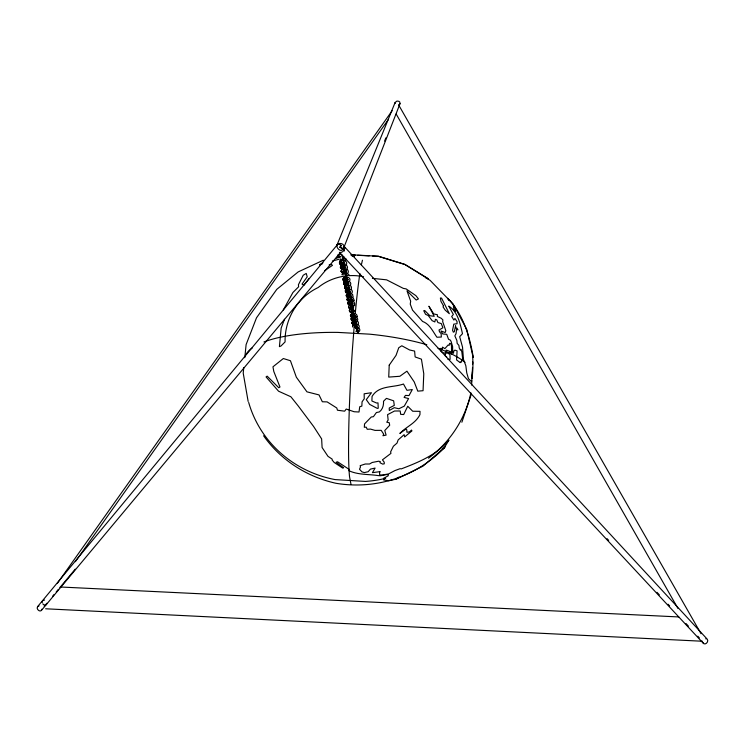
<?xml version="1.0" encoding="UTF-8"?>
<svg xmlns="http://www.w3.org/2000/svg" width="745" height="745" viewBox="0 0 745 745"><rect width="100%" height="100%" fill="white"/><g stroke="black" fill="none" stroke-linecap="round" stroke-linejoin="round"><path stroke-width="1.12" d="M343.063 268.489L343.929 274.924M354.08 313.99L354.182 315.843L353.586 315.154M354.369 324.559L354.62 326.664M356.352 331.441L356.352 330.882M358.177 330.948L358.122 332.689M342.523 255.796L342.635 258.589L342.402 258.142M344.749 276.721C343.268 279.841 347.356 284.003 347.347 278.975M345.568 280.763C344.106 283.864 348.166 287.98 348.148 282.979M346.388 284.748C344.926 287.84 348.967 291.9 348.939 286.937M347.189 288.688C345.736 291.77 349.759 295.774 349.731 290.848M347.98 292.58C346.611 295.597 350.429 300.58 350.625 295.309M348.101 293.185L348.176 295.942M350.029 293.884L350.057 293.251M352.944 316.904C351.77 319.214 354.853 323.637 355.309 319.391M353.67 320.452C352.292 323.358 356.129 327.046 356.054 322.371M471.632 385.053L471.855 380.639M471.976 378.423L472.535 367.443M472.703 364.147L472.814 361.958M351.957 311.289C350.522 314.111 354.126 319.028 354.35 313.878M341.378 259.39L341.34 262.091M342.244 263.646L342.206 266.328M348.921 296.398C347.44 299.248 351.165 304.426 351.389 299.108M471.939 378.441L472.386 371.708M354.909 325.779L354.955 326.701M355.607 319.372L355.616 322.948L355.02 322.259M356.753 325.854L355.784 328.294M357.693 329.793L357.609 332.577M350.495 303.373C348.939 306.102 352.469 312.155 352.888 306.586M351.249 307.08L351.519 312.099M352.143 302.87C351.714 308.477 348.176 302.368 349.74 299.63M353.624 310.255C354.266 311.959 351.845 314.017 351.323 311.568M353.884 310.805C352.916 312.76 355.495 317.389 352.068 315.191M353.484 318.776L353.316 320.08L353.568 319.67M354.629 315.284L354.08 317.528M354.108 327.511L352.487 348.371A114.814 7.077 -86.7 0 0 349.545 476.772L350.96 484.175M347.636 279.626L347.654 283.482L347.477 283.044M348.437 283.622L348.455 287.44L348.278 287.011M349.228 287.561L349.07 290.932M350.01 291.463L350.066 295.458L349.908 293.893M344.022 262.426C344.954 266.868 338.547 264.075 343.473 264.047C343.296 262.659 343.603 259.642 343.128 258.701M343.687 270.733L343.501 272.083L343.771 271.646M343.873 273.266L345.335 272.912L345.708 270.808M343.166 258.152C343.976 260.657 340.4 261.877 340.558 258.841M243.773 367.611L243.215 373.115L248.15 401.453M244.779 357.721L246.111 344.6L256.504 317.817L276.786 289.349L298.177 271.916L323.349 260.201M357.404 329.83L356.706 331.646M354.937 315.358L354.825 319.074L356.334 319.419M352.664 316.225L352.711 315.759M350.457 295.271C351.277 297.683 347.794 297.218 348.539 297.069C349.722 298.168 351.053 295.998 349.768 295.234M350.178 303.364L350.048 304.118L350.513 303.55M346.481 275.492L345.997 277.214L344.507 277.196M346.881 275.101C345.987 277.857 348.52 282.131 344.907 280.278M343.743 263.05L344.367 262.603L344.237 266.226M344.823 267.222L344.041 269.15M345.233 266.85L345.075 270.416M345.252 279.962L345.308 279.477M342.793 267.157L342.653 267.921L343.138 267.325M344.386 262.64C344.432 263.898 345.82 263.19 344.06 263.479M348.586 296.268C349.107 298.466 350.672 293.921 350.085 295.542C351.128 296.882 347.626 296.408 348.194 296.324M349.358 300.077L349.75 299.797M350.886 307.536L351.267 307.266M351.631 311.196L351.78 311.103M357.023 326.087L356.939 329.56L358.112 330.473L358.224 329.933M46.786 603.254C46.842 605.592 43.666 605.62 42.8 603.822M41.832 609.187C41.292 613.349 35.555 609.438 37.595 606.626L337.234 244.872L338.221 244.22L340.428 244.816L341.154 245.403L339.916 247.377L342.858 248.551C342.253 253.356 335.343 248.029 337.234 244.872M352.404 314.632L352.301 315.116L352.553 314.707M351.733 299.118C351.174 299.863 352.841 306.865 349.805 304.183M342.039 274.831L342.886 273.527M346.09 270.891L346.146 270.714M336.489 246.306L395.129 102.465L396.955 101.059L398.882 101.311L399.795 102.093L400.018 103.667L343.966 247.34L342.169 249.119M343.966 247.34C344.963 243.289 337.979 241.874 336.628 245.533M344.413 262.529L342.793 262.575M341.899 263.227L341.787 263.711L342.067 263.264M342.16 255.116L341.75 256.178M395.129 102.465L395.111 103.536M354.993 322.296C356.976 322.985 354.536 325.761 353.8 323.684M355.7 325.788L356.445 326.99L355.663 327.902M357.097 330.473C357.311 331.013 354.573 331.925 356.948 330.901C356.622 328.666 357.321 329.793 356.352 329.504M349.014 299.611L348.977 300.133L349.051 299.574M349.787 303.373L349.368 304.314L349.899 303.55M350.737 307.21L350.131 308.02L350.541 307.098M351.444 301.921C354.657 302.535 354.732 297.646 351.761 297.562M352.795 310.218C354.406 311.233 351.947 313.496 351.379 311.596M348.995 283.817C348.008 281.042 348.064 286.806 345.736 284.292M354.061 321.458C352.012 321.812 349.964 318.86 351.957 317.566M352.199 305.646C355.393 306.26 355.467 301.408 352.515 301.334M339.72 254.222L339.683 254.781M352.683 321.095L351.873 322.846M354.024 315.088L352.99 315.917L352.124 315.219M353.875 323.004L353.139 323.824L353.959 322.958M355.738 323.572L354.722 324.401L353.866 323.712M356.445 327.055L355.663 327.856M347.906 303.085L348.39 302.33M349.135 299.797L348.632 300.561L349.209 299.751M348.669 306.791L348.986 305.608M349.433 310.46L349.694 309.855M351.77 304.044L351.007 304.891L349.945 304.435M353.912 300.794L354.015 300.282M351.156 318.758L351.258 318.255M351.258 318.813L351.295 318.627M354.648 304.537L354.75 304.025M353.298 311.466L352.497 312.267L351.463 311.81M353.065 318.711L352.748 319.307L353.698 319.056M354.462 325.863L354.546 326.701M354.015 317.975C357.442 319.102 358.308 313.952 354.909 313.757M343.78 283.221L344.553 282.355L343.706 283.528M345.019 279.71L344.497 280.493L345.103 279.664M344.6 287.17L345.363 286.313L344.525 287.477M345.41 291.081L346.174 290.224M347.803 284.199L346.704 285.046L345.792 284.32M346.332 295.532L346.872 294.75M347.477 291.751L346.9 292.338L347.449 291.556M349.796 302.731L349.703 303.187M341.247 271.059L341.592 270.398L341.173 271.376M343.352 271.562L342.793 272.372L343.445 271.515M339.757 254.185L339.72 254.688M357.079 316.886L357.181 316.392M349.982 303.504L349.805 303.969M349.358 310.749L349.75 309.836M461.872 422.238L471.063 394.906M284.515 319.251L281.172 328.005L279.412 346.649L281.023 345.978L285.084 341.899C284.609 319.102 297.441 297.367 318.162 287.533A48.732 42.642 -9.2 0 1 344.069 276.199M384.588 141.112L385.863 137.872M339.934 247.349L341.154 245.403M347.617 290.876L347.282 291.854M348.232 294.955L348.129 295.597M283.277 309.967L292.915 292.506L298.624 286.778L298.419 284.73L303.206 275.268L306.232 273.434L307.21 276.823L302.042 284.087L303.83 285.363L309.063 278.5M346.006 282.998L345.671 283.985M346.816 286.965L346.481 287.942M399.087 477.079L395.437 479.296M352.385 316.159L351.677 316.765M346.025 282.998L345.708 283.892M346.835 286.965L346.136 288.427L346.676 287.859M347.468 291.072L347.319 291.77M348.26 294.946L348.157 295.625M342.458 267.66L341.974 268.209L342.532 267.613M355.318 316.215L354.983 316.066M353.735 322.455C353.717 323.209 354.071 322.725 354.285 323.19M356.026 319.763L355.831 319.242L356.008 319.838M352.953 303.634C351.901 301.353 352.813 305.608 352.05 306.54M353.586 307.545L351.742 306.782M352.208 299.89L352.096 300.403L351.649 299.527M349.787 287.756C349.256 288.362 350.271 287.021 348.334 287.16M350.56 291.658L350.448 292.17L350.346 291.435M353.186 319.679C351.714 321.859 354.201 317.119 353.065 319.81M352.748 325.63L352.599 326.329M345.056 279.207L344.525 279.422L344.861 279.068M351.435 311.112C350.392 312.937 352.078 308.849 351.267 311.28M350.55 315.07L350.401 315.768M343.184 270.901L343.166 271.785M345.773 267.502C345.484 268.237 346.202 266.626 343.65 266.803M348.381 296.203L347.822 296.78L348.762 296.137M400.018 103.667L398.817 104.887M343.026 278.788L342.868 279.524M57.393 583.298L392.159 110.716M75.366 561.674L388.303 119.6M353.912 310.274L352.487 310.451M395.856 479.342L423.011 466.137L444.262 447.782L448.928 440.155C436.617 454.944 418.755 462.189 401.285 468.884L400.084 468.689L394.915 470.579L388.592 473.913L382.558 474.984L379.643 474.919L379.531 472.563L380.239 471.604L372.425 472.665L375.108 468.065L370.442 469.117L368.17 471.715L364.352 472.591L361.958 471.864L359.509 469.238L360.487 467.003L360.17 465.672L365.246 464.005L369.529 464.014L372.155 462.487L378.637 461.211L380.304 461.611L379.959 462.729L382.688 464.107L384.262 463.818L384.224 462.217L382.455 459.823L390.976 453.351L390.594 451.936L393.388 446.246L397.001 443.117L398.156 439.923L404.144 434.661L404.665 436.915L411.92 430.908L411.529 430.061L409.322 431.979L406.882 432.212L406.779 429.8L405.941 429.008L399.851 433.46C406.174 426.643 415.514 423.57 419.938 414.658L420.031 411.342L412.721 411.24L407.729 406.249L403.688 414.565L400.661 414.332L400.186 410.979L394.533 411.007L387.568 414.658L388.145 419.966L386.767 422.238L389.235 422.676L389.691 425.283L384.765 430.508L386.115 435.108L382.93 435.741L383.703 434.177L381.207 430.349L375.014 430.387L370.479 429.092L367.238 429.288L366.205 427.127L364.314 427.285L364.556 423.914L371.271 417.004L373.422 416.669L376.402 412.525L379.326 411.948C382.651 409.424 383.796 405.233 383.526 401.238L386.45 398.37L393.658 400.829L394.282 405.41L389.216 408.027L389.309 410.486L394.273 407.673L398.864 408.772L404.293 406.118L408.567 398.566L404.097 397.402L405.466 395.372L409.005 395.586L412.311 389.551L406.956 390.324L403.473 384.02C392.941 387.8 378.739 385.165 372.062 396.442L371.895 400.987L376.597 403.026L377.994 402.868L378.237 408.232L377.333 408.409L369.678 404.405L366.279 399.655L371.457 392.727L364.156 393.807L364.24 398.761L362.051 401.853L361.846 406.127L359.742 406.714L359.006 412.013L354.108 411.734L346.229 409.042L344.646 411.175L337.457 410.225L336.787 407.999L327.13 401.89L322.343 401.769L319.028 394.915L306.959 391.842L296.342 377.203L290.438 360.729L283.333 358.531L272.959 366.81L273.797 371.457L279.962 386.981L278.798 387.772L267.157 376.151L266.058 376.923L278.546 391.19L290.876 396.759L298.242 405.978L313.636 426.522L321.635 438.907L322.101 447.531L327.986 456.34L332.177 459.125L332.186 460.075L334.188 462.468L342.728 468.13L343.641 467.73L336.088 462.245L337.569 461.798L349.116 469.35L349.051 470.775C358.159 475.003 369.473 474.165 378.143 475.599C381.878 476.353 384.793 474.165 388.182 474.639L388.294 475.738L383.452 478.439L384.969 478.588L383.545 479.175L383.628 479.938L388.815 480.739L394.422 479.51M44.225 606.328L46.143 604.027M52.597 596.289L54.05 594.547M56.229 591.94L58.408 589.323M59.87 587.582L75.245 569.161M41.487 610.351L340.065 252.9L703.541 643.55C705.841 645.226 708.961 641.324 707.284 639.229L344.535 246.837L343.51 246.521M454.822 306.949L455.716 310.851L454.785 309.976L454.916 311.661L454.003 310.134L453.351 305.618L454.078 306.13L452.634 303.532L430.061 280.306L425.33 277.55M347.449 298.698L347.049 299.63M345.205 278.984L344.842 279.971M340.912 266.105L340.409 267.148M37.595 606.626L39.029 605.89M348.166 302.47L347.831 303.383M340.67 266.263L340.307 267.213M342.188 274.728L342.439 274.505M352.162 315.61L352.292 316.318M348.213 301.893L347.915 303.317M346.378 287.244L346.686 287.179M348.371 279.645C347.524 280.334 348.548 278.975 346.732 279.189M344.237 258.897C343.333 260.396 344.59 257.9 342.523 258.347M340.716 265.602L340.651 268.163L342.812 269.532M445.473 446.534C417.461 476.577 376.272 490.052 335.865 483.263C306.763 476.791 280.8 460.196 263.572 435.751M324.699 270.64L332.484 265.332L331.348 264.438L329.169 264.847M442.577 449.067L444.262 447.782M353.558 315.191C356.231 317.715 349.796 316.979 353.94 317.621M345.419 271.404L346.034 270.957L346.229 276.283L346.118 275.827L345.587 276.907L344.525 276.87M349.787 295.448C351.78 294.34 351.733 303.15 349.042 300.431M352.86 306.931L353.167 310.805L352.757 310.246M353.596 310.581L354.033 310.712M345.41 278.816L344.888 279.878M354.285 322.362L353.922 322.669L354.415 322.585M345.95 290.299C344.749 292.338 345.242 289.582 346.602 289.302M351.472 318.441L351.947 318.217M346.825 294.769C345.438 297.022 346.527 293.158 348.232 293.623M347.617 298.568L347.366 300.496L348.837 301.595M350.569 295.718C351.305 295.802 351.919 296.724 350.634 296.203M322.976 262.827L319.493 264.801L322.473 263.777M353.4 324.587L352.683 326.273M348.306 297.59L347.272 298.298L347.142 299.565M345.997 281.889L344.572 281.554L343.799 283.463M343.724 277.587L342.961 279.459M340.977 265.332L342.653 265.462M340.754 260.787C338.621 261.365 339.32 264.68 341.191 265.127M342.476 269.196L341.406 269.951L341.266 271.301M345.801 285.382L344.749 286.108L344.618 287.412M347.245 291.165L347.626 291.072M350.597 308.765L349.582 309.454L349.452 310.693M340.353 256.764L336.749 257.463M342.197 266.161L342.663 268.721L343.873 269.206M355.793 322.743L356.427 322.138L356.24 326.105C358.28 326.664 357.255 326.683 357.228 326.571M336.34 258.254L340.279 256.923M332.335 261.057L339.422 259.139M343.808 256.727L342.383 256.978M343.994 259.074L343.203 259.232M346.472 275.92C348.26 276.535 347.114 274.942 345.326 275.082M347.254 277.838L348.409 277.475C351.389 278.639 349.861 282.951 346.714 281.945M344.982 281.414L345.568 281.275M352.134 299.872L351.398 299.993M352.888 303.615L352.143 303.737M352.18 313.692C349.033 313.915 350.69 318.469 353.344 317.919M352.366 317.389L352.916 317.268M353.689 309.25L352.934 309.333M345.876 283.221L345.345 283.426L345.68 282.765M344.004 270.966L343.212 271.702M345.075 273.834C348.837 275.082 349.647 269.448 346.099 269.15M347.394 277.82L345.894 277.913M348.213 285.912C351.137 286.499 351.77 282.271 349.181 281.554M349.005 289.842C352.31 290.457 352.385 285.447 349.331 285.344M349.787 293.716C352.646 294.303 353.335 290.159 350.746 289.451M350.681 298.14L353.158 297.013L352.478 294.387M352.888 307.434L353.381 306.987L353.568 307.611M353.624 311.084L354.117 311.038M352.972 315.489L352.329 316.243M344.106 265.509C347.626 266.142 347.524 260.862 344.413 260.741M355.123 326.068L354.499 326.822M356.79 328.461C359.127 328.964 360.189 325.863 358.196 324.764M357.479 331.879C360.617 332.494 360.58 327.809 357.712 327.819M343.249 261.272L345.578 260.433L345.848 258.636M351.603 255.693L353.586 255.535L352.012 255.218M705.72 638.828L706.316 638.791M344.237 269.709C347.98 270.91 348.874 265.313 345.261 264.969M345.159 271.832C347.421 271.972 346.872 271.171 344.488 270.966M354.732 321.514C358.159 322.65 359.015 317.528 355.626 317.342M355.514 323.153C357.637 323.321 357.339 323.069 354.946 322.576M355.44 325.006C358.28 326.021 359.891 321.98 357.032 321.067M60.354 586.995L678.769 616.944M45.641 608.786L702.488 641.249M351.836 254.827L378.479 256.233L404.926 264.391L428.31 278.751M350.69 254.911L355.318 255.153M357.628 255.284L369.194 255.889M372.668 256.075L378.451 256.382L404.861 264.522L428.217 278.872M352.348 256.056L354.331 256.625M350.997 303.066L352.087 303.196M353.512 315.489L355.216 315.833L355.272 316.439L355.142 315.629L355.3 316.28M354.229 319.056C356.194 318.515 354.089 322.613 353.083 320.164M355.654 326.068L356.194 326.105L355.728 325.751M372.379 278.332L386.599 279.841L403.343 288.399L406.081 288.874L415.887 295.644L418.448 298.922L416.204 300.021L406.984 290.857L410.672 301.194L410.253 304.118L412.507 310.116L422.592 321.458C429.632 323.926 432.873 331.516 436.933 337.234L441.338 337.038L441.142 333.658L439.457 331.739L439.038 330.007L442.893 327.772L441.301 323.591L437.892 322.548L436.775 319.866L435.434 319.335L434.847 321.933L432.147 320.676L428.254 315.535L425.572 314.325L423.737 310.721L424.687 310.488L429.921 315.75L434.233 316.299L428.897 306.223L433.73 313.924L437.408 314.753L437.343 316.439L441.226 318.283L442.884 319.912L442.679 321.617L445.827 330.733L445.147 332.54L440.975 330.985L442.735 333.965L446.711 334.3L448.518 339.236L450.427 340.214L451.135 341.583L452.625 346.658L452.662 352.888L453.454 353.242L453.863 350.951L454.86 350.103L457.085 350.886L456.583 359.947L460.214 362.638L460.447 361.809L461.351 362.154L462.617 358.392L461.826 351.873L460.941 349.312L460.363 350.122L459.237 347.952L458.883 345.335L457.16 343.389L456.862 340.446L454.85 335.883L456.042 333.62L456.629 329.197L457.924 329.877L456.797 327.986L455.893 328.005L455.586 325.695L454.329 331.739L453.342 332.168L452.569 330.203L453.798 324.122L457.048 323.749L457.039 321.514L454.934 318.506L453.873 320.033L451.684 316.504L453.36 314.474L448.751 306.111C457.858 311.596 460.214 324.066 462.487 333.695L459.665 336.693L462.524 347.105L463.455 359.351L465.839 365.786L466.743 372.826L468.456 378.711L471.492 381.645C472.889 373.757 473.224 365.059 472.684 357.032M354.778 324.96L352.469 324.103L351.891 322.278M44.56 600.042L42.53 600.684L42.232 602.519M344.46 271.385C347.366 272.195 342.84 273.089 343.529 272.577C347.319 273.406 343.79 269.56 345.093 270.649M345.289 275.501L346.118 276.293L344.572 276.842M346.108 279.561L346.602 279.71M350.83 305.599L348.446 304.705L347.859 303.019M351.584 309.287L349.209 308.402L348.623 306.735M352.32 312.928L349.973 312.043L349.386 310.395M348.399 293.67L345.969 292.748L345.363 291.006M348.539 297.953L349.303 298.093M350.858 299.36L351.798 299.565M348.688 301.557L350.076 301.874M353.475 315.88L354.136 316.178M354.201 319.447C356.203 319.801 353.577 321.952 353.139 320.182M354.918 322.967L355.7 323.47M355.626 326.45L356.399 326.943M346.807 285.866L344.712 285.195M347.608 289.786L345.159 288.855L344.553 287.095M349.126 291.072L350.327 291.407M344.348 273.778L341.834 272.81L341.201 270.966M345.177 277.857L343.743 277.531M341.787 261.225L339.776 260.638M447.95 359.332L450.11 359.332L449.943 354.424L446.711 352.664L445.342 354.089L445.435 356.175L446.73 356.892M350.904 293.716L352.664 294.526M346.285 295.458L346.891 297.18L348.064 297.823M347.915 297.776L348.641 297.981M353.735 305.189L354.89 305.822M346.919 273.275L349.033 274.831M354.275 318.758L354.955 319.447L354.303 318.73M343.892 281.21L344.572 281.554M343.715 266.375C345.745 267.362 343.771 269.783 342.383 267.949M343.017 263.041C345.503 264.075 340.12 265.658 341.331 261.923M343.873 267.259C345.624 268.014 342.737 269.643 342.449 267.976M349.675 295.942C351.631 296.296 348.744 298.279 348.26 296.342L348.399 296.743M350.448 299.741L351.016 300.216M351.212 303.504L351.77 303.979M351.957 307.219L352.515 307.685M352.702 310.888L353.26 311.354M353.437 314.511L353.987 314.977M356.557 329.933L357.097 330.389M339.422 252.369C342.123 253.477 345.727 249.445 344.535 246.837M342.896 279.133L343.706 281.07M343.724 283.137L344.535 285.056M344.348 284.916L344.879 285.307M343.519 280.93L344.05 281.331M337.988 255.228L338.528 255.516L338.081 255.256M338.724 256.215L337.913 255.162M343.92 266.505L344.358 267.101L344.246 266.468M349.731 295.253L350.15 295.83M351.258 302.842L351.677 303.411L351.305 302.815M352.012 306.567C354.48 309.669 347.803 308.635 352.608 307.927M342.244 257.966C343.985 259.102 341.34 261.532 340.642 259.446M342.393 258.878C343.864 259.074 341.489 261.206 340.707 259.483M348.213 287.672C349.666 287.924 347.161 290.084 346.546 288.25M349.005 291.584L349.433 292.198L348.809 292.832L347.431 292.413L349.014 292.655L349.014 290.941M607.082 538.654L608.665 540.358M656.969 592.303L659.344 594.855M668.06 604.223L669.643 605.927M686.033 623.556L688.38 626.079M697.786 636.193L699.35 637.878M342.104 248.411L344.479 250.972M348.232 287.021C349.582 288.185 347.179 290.001 346.602 288.278M352.189 314.511C351.212 317.798 354.89 317.147 354.313 316.495M346.807 279.878L346.155 281.014L344.972 280.306M340.297 246.437L341.545 248.225M703.541 643.55L703.075 642.525M398.733 105.092L701.036 633.734M396.191 114.041L677.95 608.432M453.202 304.249L466.78 329.42L473.122 357.339M448.667 300.235L447.764 298.326C463.073 314.12 469.704 336.088 473.271 357.321M339.506 263.339L340.297 264.084L339.627 263.385M340.381 267.539L341.173 268.293L340.502 267.595M341.238 271.692L342.029 272.437L341.359 271.748M342.933 279.841L343.715 280.576L343.054 279.887M343.762 283.836L344.535 284.571L343.883 283.882M344.59 287.784L345.354 288.511L344.702 287.831M345.401 291.686L346.155 292.403L345.512 291.733M346.323 296.128L347.077 296.845L346.434 296.175M347.114 299.928L347.859 300.635L347.226 299.965M347.887 303.671L348.632 304.379L347.999 303.718M348.66 307.378L349.405 308.085L348.772 307.424M349.424 311.038L350.159 311.736L349.526 311.084M350.467 316.057L351.193 316.746L350.569 316.094M351.202 319.605L351.929 320.303L351.314 319.652M351.929 323.125L352.655 323.814L352.04 323.162M349.098 300.449L349.992 301.166L351.053 300.328M349.871 304.211L350.066 304.891M352.897 327.13L352.627 325.984M339.655 254.352L339.757 255.116M339.431 263.004L340.083 261.877L339.534 262.938M342.355 267.529L342.393 267.036L342.318 267.613M341.489 263.302L341.61 262.594L341.452 263.395M346.369 286.555L346.406 287.207M345.559 282.579L345.596 283.23M470.896 392.82A114.358 109.17 -8.5 0 1 428.515 458.203M385.696 478.309A114.358 109.17 -8.5 0 1 365.488 481.428L335.036 479.584A114.358 109.17 -8.5 0 1 248.681 402.449M246.334 353.922A114.534 34.298 4.4 0 1 252.499 347.738M263.944 341.946A114.534 34.298 4.4 0 1 337.83 332.4L369.511 334.16A114.534 34.298 4.4 0 1 426.82 344.73M438.041 348.362A114.534 34.298 4.4 0 1 465.029 362.331M355.263 313.459A114.814 7.077 -86.7 0 1 359.882 273.545M361.39 264.885A114.814 7.077 -86.7 0 1 362.461 260.201M348.511 275.706A48.732 42.642 -9.2 0 1 363.56 276.721M451.47 345.401L451.628 353.996L450.762 351.361L450.045 352.627L449.393 351.193L446.208 350.066L446.087 352.096L444.029 353.372L440.984 351.165L440.9 348.297L442.381 349.126L442.493 347.096L444.849 348.651L448.164 344.963L449.086 345.438L449.589 343.361L450.557 343.557L451.47 345.401M389.216 365.152L388.722 377.091L399.86 376.272L406.947 371.178L414.22 381.906L417.787 391.144L423.058 390.706L423.775 373.785L421.428 359.165L415.142 356.957L414.602 351.091L409.601 349.973L401.816 345.773L398.761 347.729L396.051 355.356L389.216 365.152M352.04 314.399C351.696 315.74 352.608 313.114 352.04 314.399M443.433 305.692L443.07 306.949L445.277 310.209L449.337 313.71L441.552 298.084L440.388 298L440.984 301.483L443.433 305.692M341.592 263.451L341.108 264L341.676 263.413M346.183 278.77L346.909 279.496L346.183 278.77M345.596 274.803L346.09 275.436L345.596 274.803M345.103 270.863L345.065 270.239L345.103 270.863M344.264 266.682L344.227 266.058L344.264 266.682"/></g></svg>
